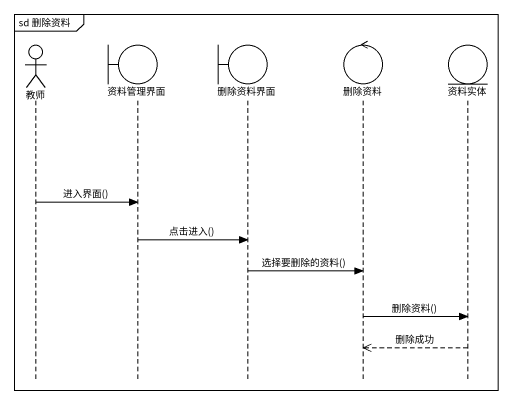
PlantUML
@startuml
mainframe sd 删除资料
hide footbox
actor 教师
boundary 资料管理界面
boundary 删除资料界面
control 删除资料
entity 资料实体

教师 -> 资料管理界面 : 进入界面()
资料管理界面 -> 删除资料界面 : 点击进入()
删除资料界面 -> 删除资料 : 选择要删除的资料()
删除资料 -> 资料实体 : 删除资料()
资料实体 -->> 删除资料 : 删除成功
@enduml
